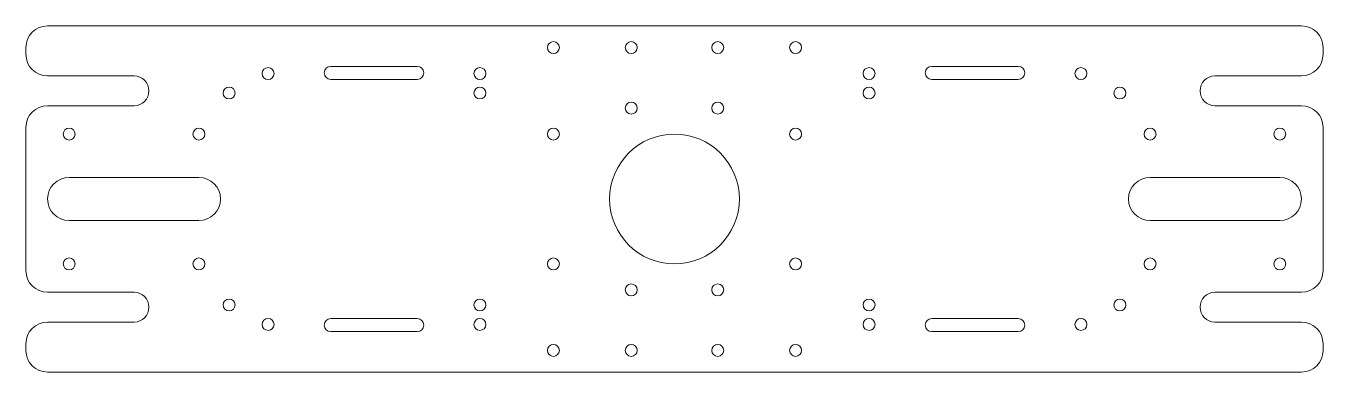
# Model space of a CAD drawing. Header units: millimetres. Extents: x -150 to 150, y -40 to 40.
import ezdxf

# ---------------------------------------------------------------- set-up
doc = ezdxf.new("R2010")
doc.units = ezdxf.units.MM

msp = doc.modelspace()

# ---------------------------------------------------------------- linework, layer by layer
at = {"color": 7, "linetype": 'Continuous', "lineweight": 15}
for p, q in [((145, 40), (-145, 40)), ((-150, 35), (-150, 33.45)), ((150, 33.45), (150, 35)), ((-59.5, 30.66), (-79.5, 30.66)), ((79.5, 30.66), (59.5, 30.66)), ((-145, 28.45), (-125, 28.45)), ((-79.5, 27.66), (-59.5, 27.66)), ((59.5, 27.66), (79.5, 27.66)), ((125, 28.45), (145, 28.45)), ((-125, 21.55), (-145, 21.55)), ((145, 21.55), (125, 21.55)), ((-150, 16.55), (-150, -16.55)), ((150, -16.55), (150, 16.55)), ((-140, 5), (-110, 5)), ((140, 5), (110, 5)), ((-110, -5), (-140, -5)), ((110, -5), (140, -5)), ((-145, -21.55), (-125, -21.55)), ((125, -21.55), (145, -21.55)), ((-125, -28.45), (-145, -28.45)), ((-59.5, -27.66), (-79.5, -27.66)), ((79.5, -27.66), (59.5, -27.66)), ((145, -28.45), (125, -28.45)), ((-79.5, -30.66), (-59.5, -30.66)), ((59.5, -30.66), (79.5, -30.66)), ((-150, -33.45), (-150, -35)), ((150, -35), (150, -33.45)), ((-145, -40), (145, -40))]:
    msp.add_line(p, q, dxfattribs=at)
for centre, radius in [((-28, 35), 1.38), ((-10, 35), 1.38), ((10, 35), 1.38), ((28, 35), 1.38), ((-94, 29), 1.38), ((-45, 29), 1.38), ((45, 29), 1.38), ((94, 29), 1.38), ((-103, 24.5), 1.38), ((-45, 24.5), 1.38), ((45, 24.5), 1.38), ((103, 24.5), 1.38), ((-10, 21), 1.38), ((10, 21), 1.38), ((-140, 15), 1.37), ((-110, 15), 1.38), ((-28, 15), 1.37), ((0, 0), 15), ((28, 15), 1.37), ((110, 15), 1.38), ((140, 15), 1.37), ((-140, -15), 1.37), ((-110, -15), 1.38), ((-28, -15), 1.37), ((28, -15), 1.37), ((110, -15), 1.38), ((140, -15), 1.37), ((-10, -21), 1.38), ((10, -21), 1.38), ((-103, -24.5), 1.38), ((-45, -24.5), 1.38), ((45, -24.5), 1.38), ((103, -24.5), 1.38), ((-94, -29), 1.38), ((-45, -29), 1.38), ((45, -29), 1.38), ((94, -29), 1.38), ((-28, -35), 1.38), ((-10, -35), 1.38), ((10, -35), 1.38), ((28, -35), 1.38)]:
    msp.add_circle(centre, radius, dxfattribs=at)
for centre, radius, start, end in [((-145, 35), 5, 90, 180), ((145, 35), 5, 0, 90), ((-145, 33.45), 5, 180, 270), ((145, 33.45), 5, 270, 0), ((-79.5, 29.16), 1.5, 90, 270), ((-59.5, 29.16), 1.5, 270, 90), ((59.5, 29.16), 1.5, 90, 270), ((79.5, 29.16), 1.5, 270, 90), ((-125, 25), 3.45, 270, 90), ((125, 25), 3.45, 90, 270), ((-145, 16.55), 5, 90, 180), ((145, 16.55), 5, 0, 90), ((-140, 0), 5, 90, 270), ((-110, 0), 5, 270, 90), ((110, 0), 5, 90, 270), ((140, 0), 5, 270, 90), ((-145, -16.55), 5, 180, 270), ((145, -16.55), 5, 270, 0), ((-125, -25), 3.45, 270, 90), ((125, -25), 3.45, 90, 270), ((-145, -33.45), 5, 90, 180), ((-79.5, -29.16), 1.5, 90, 270), ((-59.5, -29.16), 1.5, 270, 90), ((59.5, -29.16), 1.5, 90, 270), ((79.5, -29.16), 1.5, 270, 90), ((145, -33.45), 5, 360, 90), ((-145, -35), 5, 180, 270), ((145, -35), 5, 270, 360)]:
    msp.add_arc(centre, radius, start, end, dxfattribs=at)

doc.saveas('drawing.dxf')
